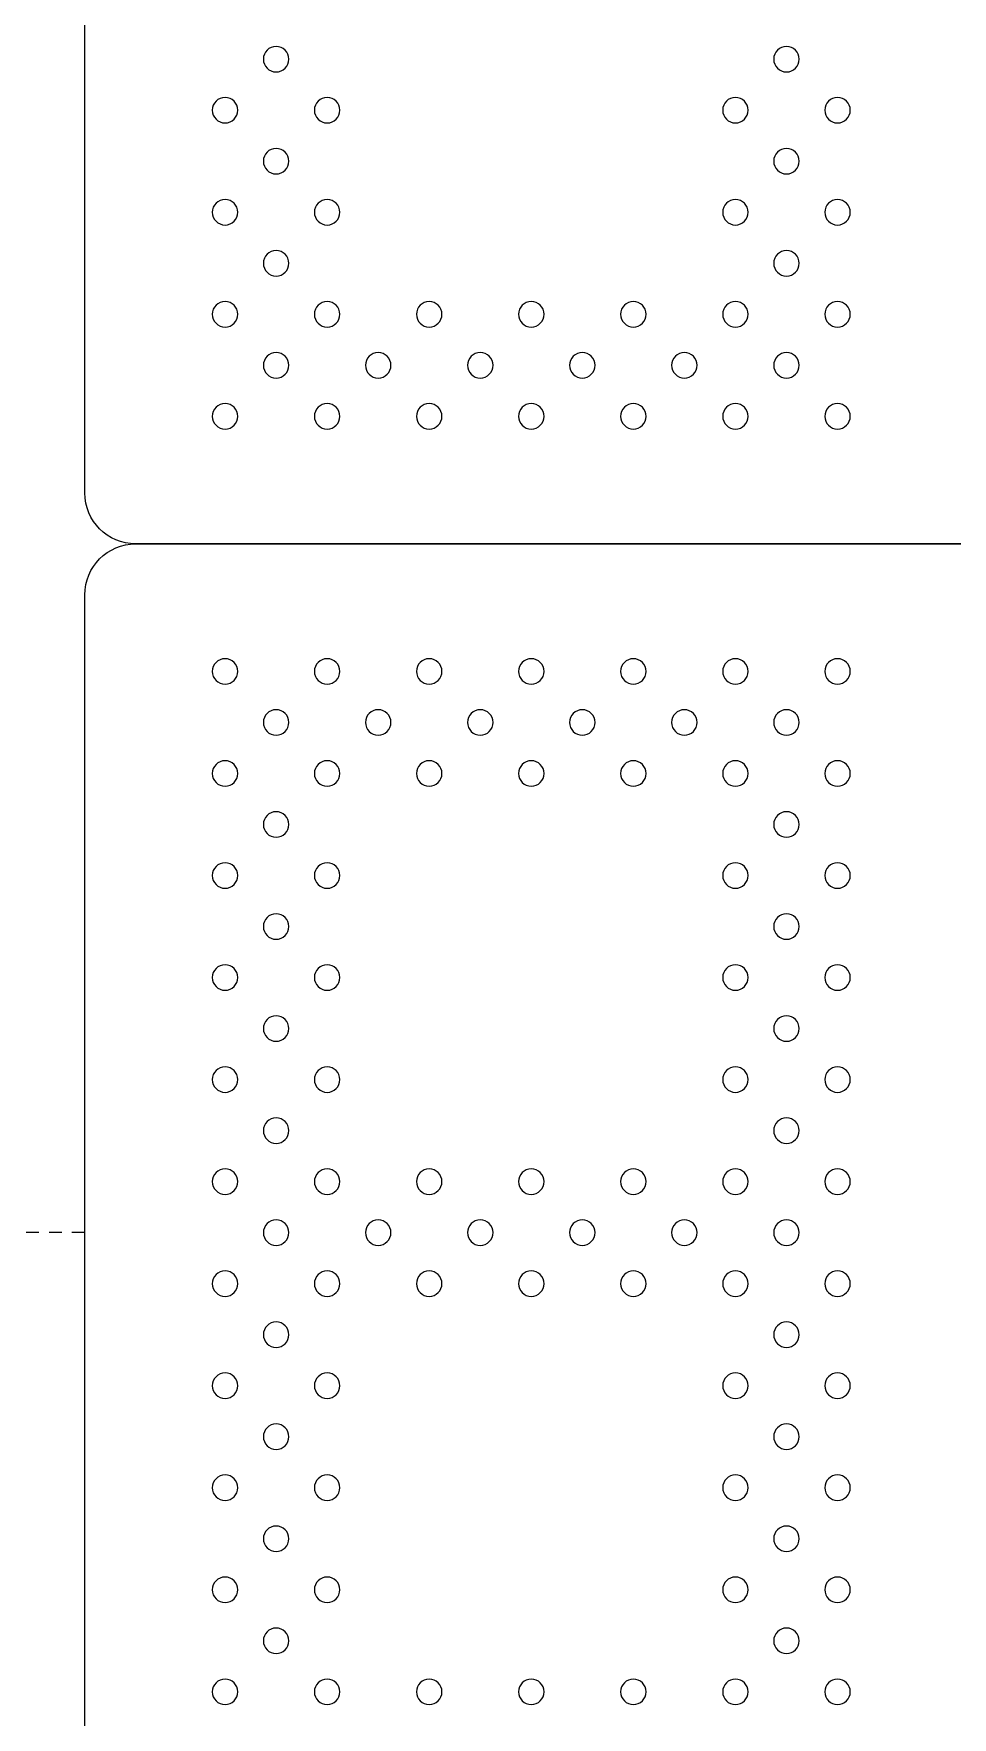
# Model space of a CAD drawing. Header units: inches. Extents: x 300 to 400, y -177 to 73.
# Drawn here: x 363.18 to 372.18, y 40.23 to 56.73 of the extents above; entities that cross this region are included whole.
import ezdxf

# ---------------------------------------------------------------- set-up
doc = ezdxf.new("R2010")
doc.units = ezdxf.units.IN
doc.header["$MEASUREMENT"] = 0
doc.linetypes.add('HIDDEN2', pattern=[0.1875, 0.125, -0.0625])
doc.layers.add('ScoreBone', color=5, linetype='Continuous')

msp = doc.modelspace()

# ---------------------------------------------------------------- linework, layer by layer
at = {"layer": 'ScoreBone', "color": 1, "linetype": 'HIDDEN2'}
msp.add_line((363.682, 44.982), (300.244, 44.982), dxfattribs=at)
at = {"layer": 'ScoreBone', "lineweight": 5}
for points in [[(363.682, 52.232), (363.682, 52.232), (363.682, 64.732), (363.682, 64.732)], [(364.182, 51.732), (363.905, 51.732), (363.682, 51.957), (363.682, 52.232)], [(363.682, 51.232), (363.682, 51.508), (363.905, 51.732), (364.182, 51.732)], [(380.682, 51.732), (380.682, 51.732), (364.182, 51.732), (364.182, 51.732)], [(364.182, 51.732), (364.182, 51.732), (380.682, 51.732), (380.682, 51.732)], [(363.682, 38.732), (363.682, 38.732), (363.682, 51.232), (363.682, 51.232)]]:
    msp.add_open_spline(points, degree=3, dxfattribs=at)
for points in [[(365.682, 56.482), (365.682, 56.414), (365.625, 56.357), (365.557, 56.357), (365.488, 56.357), (365.432, 56.414), (365.432, 56.482), (365.432, 56.551), (365.488, 56.607), (365.557, 56.607), (365.625, 56.607), (365.682, 56.551), (365.682, 56.482)], [(365.682, 56.482), (365.682, 56.414), (365.625, 56.357), (365.557, 56.357), (365.488, 56.357), (365.432, 56.414), (365.432, 56.482), (365.432, 56.551), (365.488, 56.607), (365.557, 56.607), (365.625, 56.607), (365.682, 56.551), (365.682, 56.482)], [(370.682, 56.482), (370.682, 56.414), (370.625, 56.357), (370.557, 56.357), (370.488, 56.357), (370.432, 56.414), (370.432, 56.482), (370.432, 56.551), (370.488, 56.607), (370.557, 56.607), (370.625, 56.607), (370.682, 56.551), (370.682, 56.482)], [(370.682, 56.482), (370.682, 56.414), (370.625, 56.357), (370.557, 56.357), (370.488, 56.357), (370.432, 56.414), (370.432, 56.482), (370.432, 56.551), (370.488, 56.607), (370.557, 56.607), (370.625, 56.607), (370.682, 56.551), (370.682, 56.482)], [(365.182, 55.982), (365.182, 55.914), (365.125, 55.857), (365.057, 55.857), (364.988, 55.857), (364.932, 55.914), (364.932, 55.982), (364.932, 56.051), (364.988, 56.107), (365.057, 56.107), (365.125, 56.107), (365.182, 56.051), (365.182, 55.982)], [(366.182, 55.982), (366.182, 55.914), (366.125, 55.857), (366.057, 55.857), (365.988, 55.857), (365.932, 55.914), (365.932, 55.982), (365.932, 56.051), (365.988, 56.107), (366.057, 56.107), (366.125, 56.107), (366.182, 56.051), (366.182, 55.982)], [(370.182, 55.982), (370.182, 55.914), (370.125, 55.857), (370.057, 55.857), (369.988, 55.857), (369.932, 55.914), (369.932, 55.982), (369.932, 56.051), (369.988, 56.107), (370.057, 56.107), (370.125, 56.107), (370.182, 56.051), (370.182, 55.982)], [(371.182, 55.982), (371.182, 55.914), (371.125, 55.857), (371.057, 55.857), (370.988, 55.857), (370.932, 55.914), (370.932, 55.982), (370.932, 56.051), (370.988, 56.107), (371.057, 56.107), (371.125, 56.107), (371.182, 56.051), (371.182, 55.982)], [(365.682, 55.482), (365.682, 55.414), (365.625, 55.357), (365.557, 55.357), (365.488, 55.357), (365.432, 55.414), (365.432, 55.482), (365.432, 55.551), (365.488, 55.607), (365.557, 55.607), (365.625, 55.607), (365.682, 55.551), (365.682, 55.482)], [(370.682, 55.482), (370.682, 55.414), (370.625, 55.357), (370.557, 55.357), (370.488, 55.357), (370.432, 55.414), (370.432, 55.482), (370.432, 55.551), (370.488, 55.607), (370.557, 55.607), (370.625, 55.607), (370.682, 55.551), (370.682, 55.482)], [(365.182, 54.982), (365.182, 54.914), (365.125, 54.857), (365.057, 54.857), (364.988, 54.857), (364.932, 54.914), (364.932, 54.982), (364.932, 55.051), (364.988, 55.107), (365.057, 55.107), (365.125, 55.107), (365.182, 55.051), (365.182, 54.982)], [(366.182, 54.982), (366.182, 54.914), (366.125, 54.857), (366.057, 54.857), (365.988, 54.857), (365.932, 54.914), (365.932, 54.982), (365.932, 55.051), (365.988, 55.107), (366.057, 55.107), (366.125, 55.107), (366.182, 55.051), (366.182, 54.982)], [(370.182, 54.982), (370.182, 54.914), (370.125, 54.857), (370.057, 54.857), (369.988, 54.857), (369.932, 54.914), (369.932, 54.982), (369.932, 55.051), (369.988, 55.107), (370.057, 55.107), (370.125, 55.107), (370.182, 55.051), (370.182, 54.982)], [(371.182, 54.982), (371.182, 54.914), (371.125, 54.857), (371.057, 54.857), (370.988, 54.857), (370.932, 54.914), (370.932, 54.982), (370.932, 55.051), (370.988, 55.107), (371.057, 55.107), (371.125, 55.107), (371.182, 55.051), (371.182, 54.982)], [(365.682, 54.482), (365.682, 54.414), (365.625, 54.357), (365.557, 54.357), (365.488, 54.357), (365.432, 54.414), (365.432, 54.482), (365.432, 54.551), (365.488, 54.607), (365.557, 54.607), (365.625, 54.607), (365.682, 54.551), (365.682, 54.482)], [(370.682, 54.482), (370.682, 54.414), (370.625, 54.357), (370.557, 54.357), (370.488, 54.357), (370.432, 54.414), (370.432, 54.482), (370.432, 54.551), (370.488, 54.607), (370.557, 54.607), (370.625, 54.607), (370.682, 54.551), (370.682, 54.482)], [(365.182, 53.982), (365.182, 53.914), (365.125, 53.857), (365.057, 53.857), (364.988, 53.857), (364.932, 53.914), (364.932, 53.982), (364.932, 54.051), (364.988, 54.107), (365.057, 54.107), (365.125, 54.107), (365.182, 54.051), (365.182, 53.982)], [(366.182, 53.982), (366.182, 53.914), (366.125, 53.857), (366.057, 53.857), (365.988, 53.857), (365.932, 53.914), (365.932, 53.982), (365.932, 54.051), (365.988, 54.107), (366.057, 54.107), (366.125, 54.107), (366.182, 54.051), (366.182, 53.982)], [(367.182, 53.982), (367.182, 53.914), (367.125, 53.857), (367.057, 53.857), (366.988, 53.857), (366.932, 53.914), (366.932, 53.982), (366.932, 54.051), (366.988, 54.107), (367.057, 54.107), (367.125, 54.107), (367.182, 54.051), (367.182, 53.982)], [(368.182, 53.982), (368.182, 53.914), (368.125, 53.857), (368.057, 53.857), (367.988, 53.857), (367.932, 53.914), (367.932, 53.982), (367.932, 54.051), (367.988, 54.107), (368.057, 54.107), (368.125, 54.107), (368.182, 54.051), (368.182, 53.982)], [(369.182, 53.982), (369.182, 53.914), (369.125, 53.857), (369.057, 53.857), (368.988, 53.857), (368.932, 53.914), (368.932, 53.982), (368.932, 54.051), (368.988, 54.107), (369.057, 54.107), (369.125, 54.107), (369.182, 54.051), (369.182, 53.982)], [(370.182, 53.982), (370.182, 53.914), (370.125, 53.857), (370.057, 53.857), (369.988, 53.857), (369.932, 53.914), (369.932, 53.982), (369.932, 54.051), (369.988, 54.107), (370.057, 54.107), (370.125, 54.107), (370.182, 54.051), (370.182, 53.982)], [(371.182, 53.982), (371.182, 53.914), (371.125, 53.857), (371.057, 53.857), (370.988, 53.857), (370.932, 53.914), (370.932, 53.982), (370.932, 54.051), (370.988, 54.107), (371.057, 54.107), (371.125, 54.107), (371.182, 54.051), (371.182, 53.982)], [(365.682, 53.482), (365.682, 53.414), (365.625, 53.357), (365.557, 53.357), (365.488, 53.357), (365.432, 53.414), (365.432, 53.482), (365.432, 53.551), (365.488, 53.607), (365.557, 53.607), (365.625, 53.607), (365.682, 53.551), (365.682, 53.482)], [(366.682, 53.482), (366.682, 53.414), (366.625, 53.357), (366.557, 53.357), (366.488, 53.357), (366.432, 53.414), (366.432, 53.482), (366.432, 53.551), (366.488, 53.607), (366.557, 53.607), (366.625, 53.607), (366.682, 53.551), (366.682, 53.482)], [(367.682, 53.482), (367.682, 53.414), (367.625, 53.357), (367.557, 53.357), (367.488, 53.357), (367.432, 53.414), (367.432, 53.482), (367.432, 53.551), (367.488, 53.607), (367.557, 53.607), (367.625, 53.607), (367.682, 53.551), (367.682, 53.482)], [(368.682, 53.482), (368.682, 53.414), (368.625, 53.357), (368.557, 53.357), (368.488, 53.357), (368.432, 53.414), (368.432, 53.482), (368.432, 53.551), (368.488, 53.607), (368.557, 53.607), (368.625, 53.607), (368.682, 53.551), (368.682, 53.482)], [(369.682, 53.482), (369.682, 53.414), (369.625, 53.357), (369.557, 53.357), (369.488, 53.357), (369.432, 53.414), (369.432, 53.482), (369.432, 53.551), (369.488, 53.607), (369.557, 53.607), (369.625, 53.607), (369.682, 53.551), (369.682, 53.482)], [(370.682, 53.482), (370.682, 53.414), (370.625, 53.357), (370.557, 53.357), (370.488, 53.357), (370.432, 53.414), (370.432, 53.482), (370.432, 53.551), (370.488, 53.607), (370.557, 53.607), (370.625, 53.607), (370.682, 53.551), (370.682, 53.482)], [(365.182, 52.982), (365.182, 52.914), (365.125, 52.857), (365.057, 52.857), (364.988, 52.857), (364.932, 52.914), (364.932, 52.982), (364.932, 53.051), (364.988, 53.107), (365.057, 53.107), (365.125, 53.107), (365.182, 53.051), (365.182, 52.982)], [(366.182, 52.982), (366.182, 52.914), (366.125, 52.857), (366.057, 52.857), (365.988, 52.857), (365.932, 52.914), (365.932, 52.982), (365.932, 53.051), (365.988, 53.107), (366.057, 53.107), (366.125, 53.107), (366.182, 53.051), (366.182, 52.982)], [(367.182, 52.982), (367.182, 52.914), (367.125, 52.857), (367.057, 52.857), (366.988, 52.857), (366.932, 52.914), (366.932, 52.982), (366.932, 53.051), (366.988, 53.107), (367.057, 53.107), (367.125, 53.107), (367.182, 53.051), (367.182, 52.982)], [(368.182, 52.982), (368.182, 52.914), (368.125, 52.857), (368.057, 52.857), (367.988, 52.857), (367.932, 52.914), (367.932, 52.982), (367.932, 53.051), (367.988, 53.107), (368.057, 53.107), (368.125, 53.107), (368.182, 53.051), (368.182, 52.982)], [(369.182, 52.982), (369.182, 52.914), (369.125, 52.857), (369.057, 52.857), (368.988, 52.857), (368.932, 52.914), (368.932, 52.982), (368.932, 53.051), (368.988, 53.107), (369.057, 53.107), (369.125, 53.107), (369.182, 53.051), (369.182, 52.982)], [(370.182, 52.982), (370.182, 52.914), (370.125, 52.857), (370.057, 52.857), (369.988, 52.857), (369.932, 52.914), (369.932, 52.982), (369.932, 53.051), (369.988, 53.107), (370.057, 53.107), (370.125, 53.107), (370.182, 53.051), (370.182, 52.982)], [(371.182, 52.982), (371.182, 52.914), (371.125, 52.857), (371.057, 52.857), (370.988, 52.857), (370.932, 52.914), (370.932, 52.982), (370.932, 53.051), (370.988, 53.107), (371.057, 53.107), (371.125, 53.107), (371.182, 53.051), (371.182, 52.982)], [(365.182, 50.482), (365.182, 50.414), (365.125, 50.357), (365.057, 50.357), (364.988, 50.357), (364.932, 50.414), (364.932, 50.482), (364.932, 50.551), (364.988, 50.607), (365.057, 50.607), (365.125, 50.607), (365.182, 50.551), (365.182, 50.482)], [(366.182, 50.482), (366.182, 50.414), (366.125, 50.357), (366.057, 50.357), (365.988, 50.357), (365.932, 50.414), (365.932, 50.482), (365.932, 50.551), (365.988, 50.607), (366.057, 50.607), (366.125, 50.607), (366.182, 50.551), (366.182, 50.482)], [(367.182, 50.482), (367.182, 50.414), (367.125, 50.357), (367.057, 50.357), (366.988, 50.357), (366.932, 50.414), (366.932, 50.482), (366.932, 50.551), (366.988, 50.607), (367.057, 50.607), (367.125, 50.607), (367.182, 50.551), (367.182, 50.482)], [(368.182, 50.482), (368.182, 50.414), (368.125, 50.357), (368.057, 50.357), (367.988, 50.357), (367.932, 50.414), (367.932, 50.482), (367.932, 50.551), (367.988, 50.607), (368.057, 50.607), (368.125, 50.607), (368.182, 50.551), (368.182, 50.482)], [(369.182, 50.482), (369.182, 50.414), (369.125, 50.357), (369.057, 50.357), (368.988, 50.357), (368.932, 50.414), (368.932, 50.482), (368.932, 50.551), (368.988, 50.607), (369.057, 50.607), (369.125, 50.607), (369.182, 50.551), (369.182, 50.482)], [(370.182, 50.482), (370.182, 50.414), (370.125, 50.357), (370.057, 50.357), (369.988, 50.357), (369.932, 50.414), (369.932, 50.482), (369.932, 50.551), (369.988, 50.607), (370.057, 50.607), (370.125, 50.607), (370.182, 50.551), (370.182, 50.482)], [(371.182, 50.482), (371.182, 50.414), (371.125, 50.357), (371.057, 50.357), (370.988, 50.357), (370.932, 50.414), (370.932, 50.482), (370.932, 50.551), (370.988, 50.607), (371.057, 50.607), (371.125, 50.607), (371.182, 50.551), (371.182, 50.482)], [(365.682, 49.982), (365.682, 49.914), (365.625, 49.857), (365.557, 49.857), (365.488, 49.857), (365.432, 49.914), (365.432, 49.982), (365.432, 50.051), (365.488, 50.107), (365.557, 50.107), (365.625, 50.107), (365.682, 50.051), (365.682, 49.982)], [(366.682, 49.982), (366.682, 49.914), (366.625, 49.857), (366.557, 49.857), (366.488, 49.857), (366.432, 49.914), (366.432, 49.982), (366.432, 50.051), (366.488, 50.107), (366.557, 50.107), (366.625, 50.107), (366.682, 50.051), (366.682, 49.982)], [(367.682, 49.982), (367.682, 49.914), (367.625, 49.857), (367.557, 49.857), (367.488, 49.857), (367.432, 49.914), (367.432, 49.982), (367.432, 50.051), (367.488, 50.107), (367.557, 50.107), (367.625, 50.107), (367.682, 50.051), (367.682, 49.982)], [(368.682, 49.982), (368.682, 49.914), (368.625, 49.857), (368.557, 49.857), (368.488, 49.857), (368.432, 49.914), (368.432, 49.982), (368.432, 50.051), (368.488, 50.107), (368.557, 50.107), (368.625, 50.107), (368.682, 50.051), (368.682, 49.982)], [(369.682, 49.982), (369.682, 49.914), (369.625, 49.857), (369.557, 49.857), (369.488, 49.857), (369.432, 49.914), (369.432, 49.982), (369.432, 50.051), (369.488, 50.107), (369.557, 50.107), (369.625, 50.107), (369.682, 50.051), (369.682, 49.982)], [(370.682, 49.982), (370.682, 49.914), (370.625, 49.857), (370.557, 49.857), (370.488, 49.857), (370.432, 49.914), (370.432, 49.982), (370.432, 50.051), (370.488, 50.107), (370.557, 50.107), (370.625, 50.107), (370.682, 50.051), (370.682, 49.982)], [(365.182, 49.482), (365.182, 49.414), (365.125, 49.357), (365.057, 49.357), (364.988, 49.357), (364.932, 49.414), (364.932, 49.482), (364.932, 49.551), (364.988, 49.607), (365.057, 49.607), (365.125, 49.607), (365.182, 49.551), (365.182, 49.482)], [(366.182, 49.482), (366.182, 49.414), (366.125, 49.357), (366.057, 49.357), (365.988, 49.357), (365.932, 49.414), (365.932, 49.482), (365.932, 49.551), (365.988, 49.607), (366.057, 49.607), (366.125, 49.607), (366.182, 49.551), (366.182, 49.482)], [(367.182, 49.482), (367.182, 49.414), (367.125, 49.357), (367.057, 49.357), (366.988, 49.357), (366.932, 49.414), (366.932, 49.482), (366.932, 49.551), (366.988, 49.607), (367.057, 49.607), (367.125, 49.607), (367.182, 49.551), (367.182, 49.482)], [(368.182, 49.482), (368.182, 49.414), (368.125, 49.357), (368.057, 49.357), (367.988, 49.357), (367.932, 49.414), (367.932, 49.482), (367.932, 49.551), (367.988, 49.607), (368.057, 49.607), (368.125, 49.607), (368.182, 49.551), (368.182, 49.482)], [(369.182, 49.482), (369.182, 49.414), (369.125, 49.357), (369.057, 49.357), (368.988, 49.357), (368.932, 49.414), (368.932, 49.482), (368.932, 49.551), (368.988, 49.607), (369.057, 49.607), (369.125, 49.607), (369.182, 49.551), (369.182, 49.482)], [(370.182, 49.482), (370.182, 49.414), (370.125, 49.357), (370.057, 49.357), (369.988, 49.357), (369.932, 49.414), (369.932, 49.482), (369.932, 49.551), (369.988, 49.607), (370.057, 49.607), (370.125, 49.607), (370.182, 49.551), (370.182, 49.482)], [(371.182, 49.482), (371.182, 49.414), (371.125, 49.357), (371.057, 49.357), (370.988, 49.357), (370.932, 49.414), (370.932, 49.482), (370.932, 49.551), (370.988, 49.607), (371.057, 49.607), (371.125, 49.607), (371.182, 49.551), (371.182, 49.482)], [(365.682, 48.982), (365.682, 48.914), (365.625, 48.857), (365.557, 48.857), (365.488, 48.857), (365.432, 48.914), (365.432, 48.982), (365.432, 49.051), (365.488, 49.107), (365.557, 49.107), (365.625, 49.107), (365.682, 49.051), (365.682, 48.982)], [(370.682, 48.982), (370.682, 48.914), (370.625, 48.857), (370.557, 48.857), (370.488, 48.857), (370.432, 48.914), (370.432, 48.982), (370.432, 49.051), (370.488, 49.107), (370.557, 49.107), (370.625, 49.107), (370.682, 49.051), (370.682, 48.982)], [(365.182, 48.482), (365.182, 48.414), (365.125, 48.357), (365.057, 48.357), (364.988, 48.357), (364.932, 48.414), (364.932, 48.482), (364.932, 48.551), (364.988, 48.607), (365.057, 48.607), (365.125, 48.607), (365.182, 48.551), (365.182, 48.482)], [(366.182, 48.482), (366.182, 48.414), (366.125, 48.357), (366.057, 48.357), (365.988, 48.357), (365.932, 48.414), (365.932, 48.482), (365.932, 48.551), (365.988, 48.607), (366.057, 48.607), (366.125, 48.607), (366.182, 48.551), (366.182, 48.482)], [(370.182, 48.482), (370.182, 48.414), (370.125, 48.357), (370.057, 48.357), (369.988, 48.357), (369.932, 48.414), (369.932, 48.482), (369.932, 48.551), (369.988, 48.607), (370.057, 48.607), (370.125, 48.607), (370.182, 48.551), (370.182, 48.482)], [(371.182, 48.482), (371.182, 48.414), (371.125, 48.357), (371.057, 48.357), (370.988, 48.357), (370.932, 48.414), (370.932, 48.482), (370.932, 48.551), (370.988, 48.607), (371.057, 48.607), (371.125, 48.607), (371.182, 48.551), (371.182, 48.482)], [(365.682, 47.982), (365.682, 47.914), (365.625, 47.857), (365.557, 47.857), (365.488, 47.857), (365.432, 47.914), (365.432, 47.982), (365.432, 48.051), (365.488, 48.107), (365.557, 48.107), (365.625, 48.107), (365.682, 48.051), (365.682, 47.982)], [(370.682, 47.982), (370.682, 47.914), (370.625, 47.857), (370.557, 47.857), (370.488, 47.857), (370.432, 47.914), (370.432, 47.982), (370.432, 48.051), (370.488, 48.107), (370.557, 48.107), (370.625, 48.107), (370.682, 48.051), (370.682, 47.982)], [(365.182, 47.482), (365.182, 47.414), (365.125, 47.357), (365.057, 47.357), (364.988, 47.357), (364.932, 47.414), (364.932, 47.482), (364.932, 47.551), (364.988, 47.607), (365.057, 47.607), (365.125, 47.607), (365.182, 47.551), (365.182, 47.482)], [(366.182, 47.482), (366.182, 47.414), (366.125, 47.357), (366.057, 47.357), (365.988, 47.357), (365.932, 47.414), (365.932, 47.482), (365.932, 47.551), (365.988, 47.607), (366.057, 47.607), (366.125, 47.607), (366.182, 47.551), (366.182, 47.482)], [(370.182, 47.482), (370.182, 47.414), (370.125, 47.357), (370.057, 47.357), (369.988, 47.357), (369.932, 47.414), (369.932, 47.482), (369.932, 47.551), (369.988, 47.607), (370.057, 47.607), (370.125, 47.607), (370.182, 47.551), (370.182, 47.482)], [(371.182, 47.482), (371.182, 47.414), (371.125, 47.357), (371.057, 47.357), (370.988, 47.357), (370.932, 47.414), (370.932, 47.482), (370.932, 47.551), (370.988, 47.607), (371.057, 47.607), (371.125, 47.607), (371.182, 47.551), (371.182, 47.482)], [(365.682, 46.982), (365.682, 46.914), (365.625, 46.857), (365.557, 46.857), (365.488, 46.857), (365.432, 46.914), (365.432, 46.982), (365.432, 47.051), (365.488, 47.107), (365.557, 47.107), (365.625, 47.107), (365.682, 47.051), (365.682, 46.982)], [(370.682, 46.982), (370.682, 46.914), (370.625, 46.857), (370.557, 46.857), (370.488, 46.857), (370.432, 46.914), (370.432, 46.982), (370.432, 47.051), (370.488, 47.107), (370.557, 47.107), (370.625, 47.107), (370.682, 47.051), (370.682, 46.982)], [(365.182, 46.482), (365.182, 46.414), (365.125, 46.357), (365.057, 46.357), (364.988, 46.357), (364.932, 46.414), (364.932, 46.482), (364.932, 46.551), (364.988, 46.607), (365.057, 46.607), (365.125, 46.607), (365.182, 46.551), (365.182, 46.482)], [(366.182, 46.482), (366.182, 46.414), (366.125, 46.357), (366.057, 46.357), (365.988, 46.357), (365.932, 46.414), (365.932, 46.482), (365.932, 46.551), (365.988, 46.607), (366.057, 46.607), (366.125, 46.607), (366.182, 46.551), (366.182, 46.482)], [(370.182, 46.482), (370.182, 46.414), (370.125, 46.357), (370.057, 46.357), (369.988, 46.357), (369.932, 46.414), (369.932, 46.482), (369.932, 46.551), (369.988, 46.607), (370.057, 46.607), (370.125, 46.607), (370.182, 46.551), (370.182, 46.482)], [(371.182, 46.482), (371.182, 46.414), (371.125, 46.357), (371.057, 46.357), (370.988, 46.357), (370.932, 46.414), (370.932, 46.482), (370.932, 46.551), (370.988, 46.607), (371.057, 46.607), (371.125, 46.607), (371.182, 46.551), (371.182, 46.482)], [(365.682, 45.982), (365.682, 45.914), (365.625, 45.857), (365.557, 45.857), (365.488, 45.857), (365.432, 45.914), (365.432, 45.982), (365.432, 46.051), (365.488, 46.107), (365.557, 46.107), (365.625, 46.107), (365.682, 46.051), (365.682, 45.982)], [(370.682, 45.982), (370.682, 45.914), (370.625, 45.857), (370.557, 45.857), (370.488, 45.857), (370.432, 45.914), (370.432, 45.982), (370.432, 46.051), (370.488, 46.107), (370.557, 46.107), (370.625, 46.107), (370.682, 46.051), (370.682, 45.982)], [(365.182, 45.482), (365.182, 45.414), (365.125, 45.357), (365.057, 45.357), (364.988, 45.357), (364.932, 45.414), (364.932, 45.482), (364.932, 45.551), (364.988, 45.607), (365.057, 45.607), (365.125, 45.607), (365.182, 45.551), (365.182, 45.482)], [(366.182, 45.482), (366.182, 45.414), (366.125, 45.357), (366.057, 45.357), (365.988, 45.357), (365.932, 45.414), (365.932, 45.482), (365.932, 45.551), (365.988, 45.607), (366.057, 45.607), (366.125, 45.607), (366.182, 45.551), (366.182, 45.482)], [(367.182, 45.482), (367.182, 45.414), (367.125, 45.357), (367.057, 45.357), (366.988, 45.357), (366.932, 45.414), (366.932, 45.482), (366.932, 45.551), (366.988, 45.607), (367.057, 45.607), (367.125, 45.607), (367.182, 45.551), (367.182, 45.482)], [(368.182, 45.482), (368.182, 45.414), (368.125, 45.357), (368.057, 45.357), (367.988, 45.357), (367.932, 45.414), (367.932, 45.482), (367.932, 45.551), (367.988, 45.607), (368.057, 45.607), (368.125, 45.607), (368.182, 45.551), (368.182, 45.482)], [(369.182, 45.482), (369.182, 45.414), (369.125, 45.357), (369.057, 45.357), (368.988, 45.357), (368.932, 45.414), (368.932, 45.482), (368.932, 45.551), (368.988, 45.607), (369.057, 45.607), (369.125, 45.607), (369.182, 45.551), (369.182, 45.482)], [(370.182, 45.482), (370.182, 45.414), (370.125, 45.357), (370.057, 45.357), (369.988, 45.357), (369.932, 45.414), (369.932, 45.482), (369.932, 45.551), (369.988, 45.607), (370.057, 45.607), (370.125, 45.607), (370.182, 45.551), (370.182, 45.482)], [(371.182, 45.482), (371.182, 45.414), (371.125, 45.357), (371.057, 45.357), (370.988, 45.357), (370.932, 45.414), (370.932, 45.482), (370.932, 45.551), (370.988, 45.607), (371.057, 45.607), (371.125, 45.607), (371.182, 45.551), (371.182, 45.482)], [(365.682, 44.982), (365.682, 44.914), (365.625, 44.857), (365.557, 44.857), (365.488, 44.857), (365.432, 44.914), (365.432, 44.982), (365.432, 45.051), (365.488, 45.107), (365.557, 45.107), (365.625, 45.107), (365.682, 45.051), (365.682, 44.982)], [(366.682, 44.982), (366.682, 44.914), (366.625, 44.857), (366.557, 44.857), (366.488, 44.857), (366.432, 44.914), (366.432, 44.982), (366.432, 45.051), (366.488, 45.107), (366.557, 45.107), (366.625, 45.107), (366.682, 45.051), (366.682, 44.982)], [(367.682, 44.982), (367.682, 44.914), (367.625, 44.857), (367.557, 44.857), (367.488, 44.857), (367.432, 44.914), (367.432, 44.982), (367.432, 45.051), (367.488, 45.107), (367.557, 45.107), (367.625, 45.107), (367.682, 45.051), (367.682, 44.982)], [(368.682, 44.982), (368.682, 44.914), (368.625, 44.857), (368.557, 44.857), (368.488, 44.857), (368.432, 44.914), (368.432, 44.982), (368.432, 45.051), (368.488, 45.107), (368.557, 45.107), (368.625, 45.107), (368.682, 45.051), (368.682, 44.982)], [(369.682, 44.982), (369.682, 44.914), (369.625, 44.857), (369.557, 44.857), (369.488, 44.857), (369.432, 44.914), (369.432, 44.982), (369.432, 45.051), (369.488, 45.107), (369.557, 45.107), (369.625, 45.107), (369.682, 45.051), (369.682, 44.982)], [(370.682, 44.982), (370.682, 44.914), (370.625, 44.857), (370.557, 44.857), (370.488, 44.857), (370.432, 44.914), (370.432, 44.982), (370.432, 45.051), (370.488, 45.107), (370.557, 45.107), (370.625, 45.107), (370.682, 45.051), (370.682, 44.982)], [(365.182, 44.482), (365.182, 44.414), (365.125, 44.357), (365.057, 44.357), (364.988, 44.357), (364.932, 44.414), (364.932, 44.482), (364.932, 44.551), (364.988, 44.607), (365.057, 44.607), (365.125, 44.607), (365.182, 44.551), (365.182, 44.482)], [(366.182, 44.482), (366.182, 44.414), (366.125, 44.357), (366.057, 44.357), (365.988, 44.357), (365.932, 44.414), (365.932, 44.482), (365.932, 44.551), (365.988, 44.607), (366.057, 44.607), (366.125, 44.607), (366.182, 44.551), (366.182, 44.482)], [(367.182, 44.482), (367.182, 44.414), (367.125, 44.357), (367.057, 44.357), (366.988, 44.357), (366.932, 44.414), (366.932, 44.482), (366.932, 44.551), (366.988, 44.607), (367.057, 44.607), (367.125, 44.607), (367.182, 44.551), (367.182, 44.482)], [(368.182, 44.482), (368.182, 44.414), (368.125, 44.357), (368.057, 44.357), (367.988, 44.357), (367.932, 44.414), (367.932, 44.482), (367.932, 44.551), (367.988, 44.607), (368.057, 44.607), (368.125, 44.607), (368.182, 44.551), (368.182, 44.482)], [(369.182, 44.482), (369.182, 44.414), (369.125, 44.357), (369.057, 44.357), (368.988, 44.357), (368.932, 44.414), (368.932, 44.482), (368.932, 44.551), (368.988, 44.607), (369.057, 44.607), (369.125, 44.607), (369.182, 44.551), (369.182, 44.482)], [(370.182, 44.482), (370.182, 44.414), (370.125, 44.357), (370.057, 44.357), (369.988, 44.357), (369.932, 44.414), (369.932, 44.482), (369.932, 44.551), (369.988, 44.607), (370.057, 44.607), (370.125, 44.607), (370.182, 44.551), (370.182, 44.482)], [(371.182, 44.482), (371.182, 44.414), (371.125, 44.357), (371.057, 44.357), (370.988, 44.357), (370.932, 44.414), (370.932, 44.482), (370.932, 44.551), (370.988, 44.607), (371.057, 44.607), (371.125, 44.607), (371.182, 44.551), (371.182, 44.482)], [(365.682, 43.982), (365.682, 43.914), (365.625, 43.857), (365.557, 43.857), (365.488, 43.857), (365.432, 43.914), (365.432, 43.982), (365.432, 44.051), (365.488, 44.107), (365.557, 44.107), (365.625, 44.107), (365.682, 44.051), (365.682, 43.982)], [(370.682, 43.982), (370.682, 43.914), (370.625, 43.857), (370.557, 43.857), (370.488, 43.857), (370.432, 43.914), (370.432, 43.982), (370.432, 44.051), (370.488, 44.107), (370.557, 44.107), (370.625, 44.107), (370.682, 44.051), (370.682, 43.982)], [(365.182, 43.482), (365.182, 43.414), (365.125, 43.357), (365.057, 43.357), (364.988, 43.357), (364.932, 43.414), (364.932, 43.482), (364.932, 43.551), (364.988, 43.607), (365.057, 43.607), (365.125, 43.607), (365.182, 43.551), (365.182, 43.482)], [(365.182, 43.482), (365.182, 43.414), (365.125, 43.357), (365.057, 43.357), (364.988, 43.357), (364.932, 43.414), (364.932, 43.482), (364.932, 43.551), (364.988, 43.607), (365.057, 43.607), (365.125, 43.607), (365.182, 43.551), (365.182, 43.482)], [(366.182, 43.482), (366.182, 43.414), (366.125, 43.357), (366.057, 43.357), (365.988, 43.357), (365.932, 43.414), (365.932, 43.482), (365.932, 43.551), (365.988, 43.607), (366.057, 43.607), (366.125, 43.607), (366.182, 43.551), (366.182, 43.482)], [(366.182, 43.482), (366.182, 43.414), (366.125, 43.357), (366.057, 43.357), (365.988, 43.357), (365.932, 43.414), (365.932, 43.482), (365.932, 43.551), (365.988, 43.607), (366.057, 43.607), (366.125, 43.607), (366.182, 43.551), (366.182, 43.482)], [(370.182, 43.482), (370.182, 43.414), (370.125, 43.357), (370.057, 43.357), (369.988, 43.357), (369.932, 43.414), (369.932, 43.482), (369.932, 43.551), (369.988, 43.607), (370.057, 43.607), (370.125, 43.607), (370.182, 43.551), (370.182, 43.482)], [(370.182, 43.482), (370.182, 43.414), (370.125, 43.357), (370.057, 43.357), (369.988, 43.357), (369.932, 43.414), (369.932, 43.482), (369.932, 43.551), (369.988, 43.607), (370.057, 43.607), (370.125, 43.607), (370.182, 43.551), (370.182, 43.482)], [(371.182, 43.482), (371.182, 43.414), (371.125, 43.357), (371.057, 43.357), (370.988, 43.357), (370.932, 43.414), (370.932, 43.482), (370.932, 43.551), (370.988, 43.607), (371.057, 43.607), (371.125, 43.607), (371.182, 43.551), (371.182, 43.482)], [(371.182, 43.482), (371.182, 43.414), (371.125, 43.357), (371.057, 43.357), (370.988, 43.357), (370.932, 43.414), (370.932, 43.482), (370.932, 43.551), (370.988, 43.607), (371.057, 43.607), (371.125, 43.607), (371.182, 43.551), (371.182, 43.482)], [(365.682, 42.982), (365.682, 42.914), (365.625, 42.857), (365.557, 42.857), (365.488, 42.857), (365.432, 42.914), (365.432, 42.982), (365.432, 43.051), (365.488, 43.107), (365.557, 43.107), (365.625, 43.107), (365.682, 43.051), (365.682, 42.982)], [(365.682, 42.982), (365.682, 42.914), (365.625, 42.857), (365.557, 42.857), (365.488, 42.857), (365.432, 42.914), (365.432, 42.982), (365.432, 43.051), (365.488, 43.107), (365.557, 43.107), (365.625, 43.107), (365.682, 43.051), (365.682, 42.982)], [(370.682, 42.982), (370.682, 42.914), (370.625, 42.857), (370.557, 42.857), (370.488, 42.857), (370.432, 42.914), (370.432, 42.982), (370.432, 43.051), (370.488, 43.107), (370.557, 43.107), (370.625, 43.107), (370.682, 43.051), (370.682, 42.982)], [(370.682, 42.982), (370.682, 42.914), (370.625, 42.857), (370.557, 42.857), (370.488, 42.857), (370.432, 42.914), (370.432, 42.982), (370.432, 43.051), (370.488, 43.107), (370.557, 43.107), (370.625, 43.107), (370.682, 43.051), (370.682, 42.982)], [(365.182, 42.482), (365.182, 42.414), (365.125, 42.357), (365.057, 42.357), (364.988, 42.357), (364.932, 42.414), (364.932, 42.482), (364.932, 42.551), (364.988, 42.607), (365.057, 42.607), (365.125, 42.607), (365.182, 42.551), (365.182, 42.482)], [(366.182, 42.482), (366.182, 42.414), (366.125, 42.357), (366.057, 42.357), (365.988, 42.357), (365.932, 42.414), (365.932, 42.482), (365.932, 42.551), (365.988, 42.607), (366.057, 42.607), (366.125, 42.607), (366.182, 42.551), (366.182, 42.482)], [(370.182, 42.482), (370.182, 42.414), (370.125, 42.357), (370.057, 42.357), (369.988, 42.357), (369.932, 42.414), (369.932, 42.482), (369.932, 42.551), (369.988, 42.607), (370.057, 42.607), (370.125, 42.607), (370.182, 42.551), (370.182, 42.482)], [(371.182, 42.482), (371.182, 42.414), (371.125, 42.357), (371.057, 42.357), (370.988, 42.357), (370.932, 42.414), (370.932, 42.482), (370.932, 42.551), (370.988, 42.607), (371.057, 42.607), (371.125, 42.607), (371.182, 42.551), (371.182, 42.482)], [(365.682, 41.982), (365.682, 41.914), (365.625, 41.857), (365.557, 41.857), (365.488, 41.857), (365.432, 41.914), (365.432, 41.982), (365.432, 42.051), (365.488, 42.107), (365.557, 42.107), (365.625, 42.107), (365.682, 42.051), (365.682, 41.982)], [(370.682, 41.982), (370.682, 41.914), (370.625, 41.857), (370.557, 41.857), (370.488, 41.857), (370.432, 41.914), (370.432, 41.982), (370.432, 42.051), (370.488, 42.107), (370.557, 42.107), (370.625, 42.107), (370.682, 42.051), (370.682, 41.982)], [(365.182, 41.482), (365.182, 41.414), (365.125, 41.357), (365.057, 41.357), (364.988, 41.357), (364.932, 41.414), (364.932, 41.482), (364.932, 41.551), (364.988, 41.607), (365.057, 41.607), (365.125, 41.607), (365.182, 41.551), (365.182, 41.482)], [(366.182, 41.482), (366.182, 41.414), (366.125, 41.357), (366.057, 41.357), (365.988, 41.357), (365.932, 41.414), (365.932, 41.482), (365.932, 41.551), (365.988, 41.607), (366.057, 41.607), (366.125, 41.607), (366.182, 41.551), (366.182, 41.482)], [(370.182, 41.482), (370.182, 41.414), (370.125, 41.357), (370.057, 41.357), (369.988, 41.357), (369.932, 41.414), (369.932, 41.482), (369.932, 41.551), (369.988, 41.607), (370.057, 41.607), (370.125, 41.607), (370.182, 41.551), (370.182, 41.482)], [(371.182, 41.482), (371.182, 41.414), (371.125, 41.357), (371.057, 41.357), (370.988, 41.357), (370.932, 41.414), (370.932, 41.482), (370.932, 41.551), (370.988, 41.607), (371.057, 41.607), (371.125, 41.607), (371.182, 41.551), (371.182, 41.482)], [(365.682, 40.982), (365.682, 40.914), (365.625, 40.857), (365.557, 40.857), (365.488, 40.857), (365.432, 40.914), (365.432, 40.982), (365.432, 41.051), (365.488, 41.107), (365.557, 41.107), (365.625, 41.107), (365.682, 41.051), (365.682, 40.982)], [(370.682, 40.982), (370.682, 40.914), (370.625, 40.857), (370.557, 40.857), (370.488, 40.857), (370.432, 40.914), (370.432, 40.982), (370.432, 41.051), (370.488, 41.107), (370.557, 41.107), (370.625, 41.107), (370.682, 41.051), (370.682, 40.982)], [(365.182, 40.482), (365.182, 40.414), (365.125, 40.357), (365.057, 40.357), (364.988, 40.357), (364.932, 40.414), (364.932, 40.482), (364.932, 40.551), (364.988, 40.607), (365.057, 40.607), (365.125, 40.607), (365.182, 40.551), (365.182, 40.482)], [(366.182, 40.482), (366.182, 40.414), (366.125, 40.357), (366.057, 40.357), (365.988, 40.357), (365.932, 40.414), (365.932, 40.482), (365.932, 40.551), (365.988, 40.607), (366.057, 40.607), (366.125, 40.607), (366.182, 40.551), (366.182, 40.482)], [(367.182, 40.482), (367.182, 40.414), (367.125, 40.357), (367.057, 40.357), (366.988, 40.357), (366.932, 40.414), (366.932, 40.482), (366.932, 40.551), (366.988, 40.607), (367.057, 40.607), (367.125, 40.607), (367.182, 40.551), (367.182, 40.482)], [(368.182, 40.482), (368.182, 40.414), (368.125, 40.357), (368.057, 40.357), (367.988, 40.357), (367.932, 40.414), (367.932, 40.482), (367.932, 40.551), (367.988, 40.607), (368.057, 40.607), (368.125, 40.607), (368.182, 40.551), (368.182, 40.482)], [(369.182, 40.482), (369.182, 40.414), (369.125, 40.357), (369.057, 40.357), (368.988, 40.357), (368.932, 40.414), (368.932, 40.482), (368.932, 40.551), (368.988, 40.607), (369.057, 40.607), (369.125, 40.607), (369.182, 40.551), (369.182, 40.482)], [(370.182, 40.482), (370.182, 40.414), (370.125, 40.357), (370.057, 40.357), (369.988, 40.357), (369.932, 40.414), (369.932, 40.482), (369.932, 40.551), (369.988, 40.607), (370.057, 40.607), (370.125, 40.607), (370.182, 40.551), (370.182, 40.482)], [(371.182, 40.482), (371.182, 40.414), (371.125, 40.357), (371.057, 40.357), (370.988, 40.357), (370.932, 40.414), (370.932, 40.482), (370.932, 40.551), (370.988, 40.607), (371.057, 40.607), (371.125, 40.607), (371.182, 40.551), (371.182, 40.482)]]:
    msp.add_open_spline(points, degree=3, knots=[0, 0, 0, 0, 1, 1, 1, 2, 2, 2, 3, 3, 3, 4, 4, 4, 4], dxfattribs=at)

doc.saveas('drawing.dxf')
